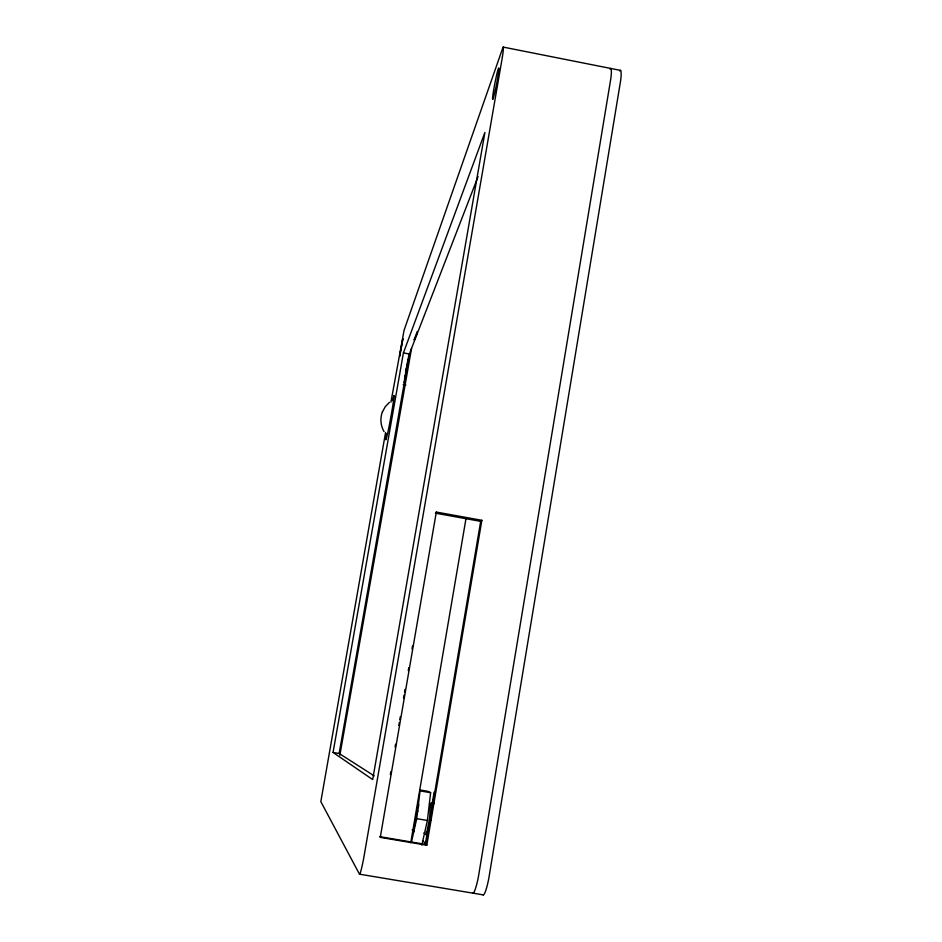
<?xml version="1.0" encoding="UTF-8"?>
<svg xmlns="http://www.w3.org/2000/svg" width="942" height="942" viewBox="0 0 942 942"><rect width="100%" height="100%" fill="white"/><g stroke="black" fill="none" stroke-linecap="round" stroke-linejoin="round"><path stroke-width="1.41" d="M426.585 832.116L426.761 832.563M427.739 834.494L427.762 836.131L428.21 835.248M431.412 813.9C431.118 811.804 433.296 801.501 429.823 803.597M430.765 820.4L431.012 818.198M421.816 845.115L427.397 820.482L430.635 792.693L427.986 791.327L420.179 789.997M411.489 841.96L416.705 818.669L420.05 790.891L430.635 792.693M502.392 57.05L363.765 857.868A24.81 1.519 -80.4 0 1 362.058 866.181L361.528 868.442A24.881 1.519 -80.4 0 1 359.444 874.129L320.833 801.642L385.572 432.508M493.526 90.762L494.185 86.958A15.955 0.895 -79 0 1 498 69.743L498.495 68.342A15.955 0.895 -79 0 1 497.929 76.467L497.27 80.329A15.955 0.895 -79 0 1 493.42 97.627L492.925 98.992M425.242 844.609L427.162 833.246M432.225 803.42L434.144 792.057M481.857 520.302L426.82 845.233L425.937 844.456L480.679 521.362L481.857 520.302L436.323 512.059L435.404 513.166L480.679 521.362M466.09 518.006L411.183 840.217A10.221 0.871 -80.6 0 1 410.7 842.737M417.341 813.182L417.836 810.344M418.319 807.506L418.801 804.656L418.13 804.55L413.538 831.515L414.209 831.633L412.149 829.89M390.353 774.548L390.848 771.663M395.075 747.112L395.581 744.227M398.807 725.446L399.314 722.561M399.808 719.676L400.303 716.791M403.541 698.01L404.036 695.125M404.542 692.24L405.036 689.344M408.275 670.574L408.769 667.69M412.007 648.908L412.502 646.024M436.323 512.059L380.274 837.379L426.82 845.233M390.918 402.163L404.083 330.218L503.04 47.206A23.974 1.354 -79 0 1 503.405 48.101L503.24 50.668A23.974 1.354 -79 0 1 502.392 57.026M333.056 752.446L403.423 352.909L484.894 132.433L372.691 779.576L333.056 752.446L339.155 753.494L374.221 775.878M405.566 372.066L406.061 369.24M405.613 372.749L406.862 365.649M407.356 362.811L408.251 360.056L405.213 376.388M404.024 382.629L408.816 355.405M339.155 753.494L409.358 354.015L478.065 176.613M339.85 755.248L411.56 348.387M416.823 334.151L414.115 340.027L417.306 331.419M392.52 400.562L393.944 395.44L394.015 396.759A22.537 0.789 -79.7 0 1 391.389 414.009A22.537 0.789 -79.7 0 1 387.292 434.91L385.914 439.784L385.879 438.254A22.537 0.789 -79.7 0 1 386.455 433.626M382.405 411.948L385.325 406.626L389.399 402.399M382.44 411.819C379.92 418.201 380.544 425.678 384.053 431.566M407.851 359.974L407.556 360.739L408.251 360.056M426.773 832.551L429.599 818.151L430.412 805.233M430.435 803.703L431.777 803.09L432.331 808.366M426.702 832.634L426.608 832.752A13.635 1.272 -80.6 0 1 426.22 832.057M609.957 69.013L610.416 68.531A23.88 2.685 -78.1 0 1 611.276 69.52L611.393 72.134A23.88 2.685 -78.1 0 1 610.84 78.527L478.359 877.108A24.704 3.014 -81 0 1 476.452 885.362L475.804 887.576A24.704 3.014 -81 0 1 472.719 893.051M619.659 70.933L620.13 70.462A23.868 2.802 -78.1 0 1 621.037 71.462L621.178 74.077A23.868 2.802 -78.1 0 1 620.66 80.47L488.721 878.851A24.692 3.144 -81.1 0 1 486.802 887.093L486.154 889.307A24.692 3.144 -81.1 0 1 482.963 894.759M429.493 803.95L430.353 804.715M403.164 384.76L405.884 385.031M379.65 836.649L425.937 844.456M359.632 874.2L483.364 894.9M416.705 818.669L427.397 820.482M403.423 352.909L409.358 354.015M503.24 47.1L620.519 70.391M423.865 832.987L427.244 835.707M422.558 840.723L425.831 843.549M433.52 804.244A19.24 1.825 -80.6 0 1 433.932 802.984M492.937 98.957A15.955 0.895 -79 0 1 493.537 90.726M402.882 338.861L399.62 356.417L402.882 338.861"/></g></svg>
